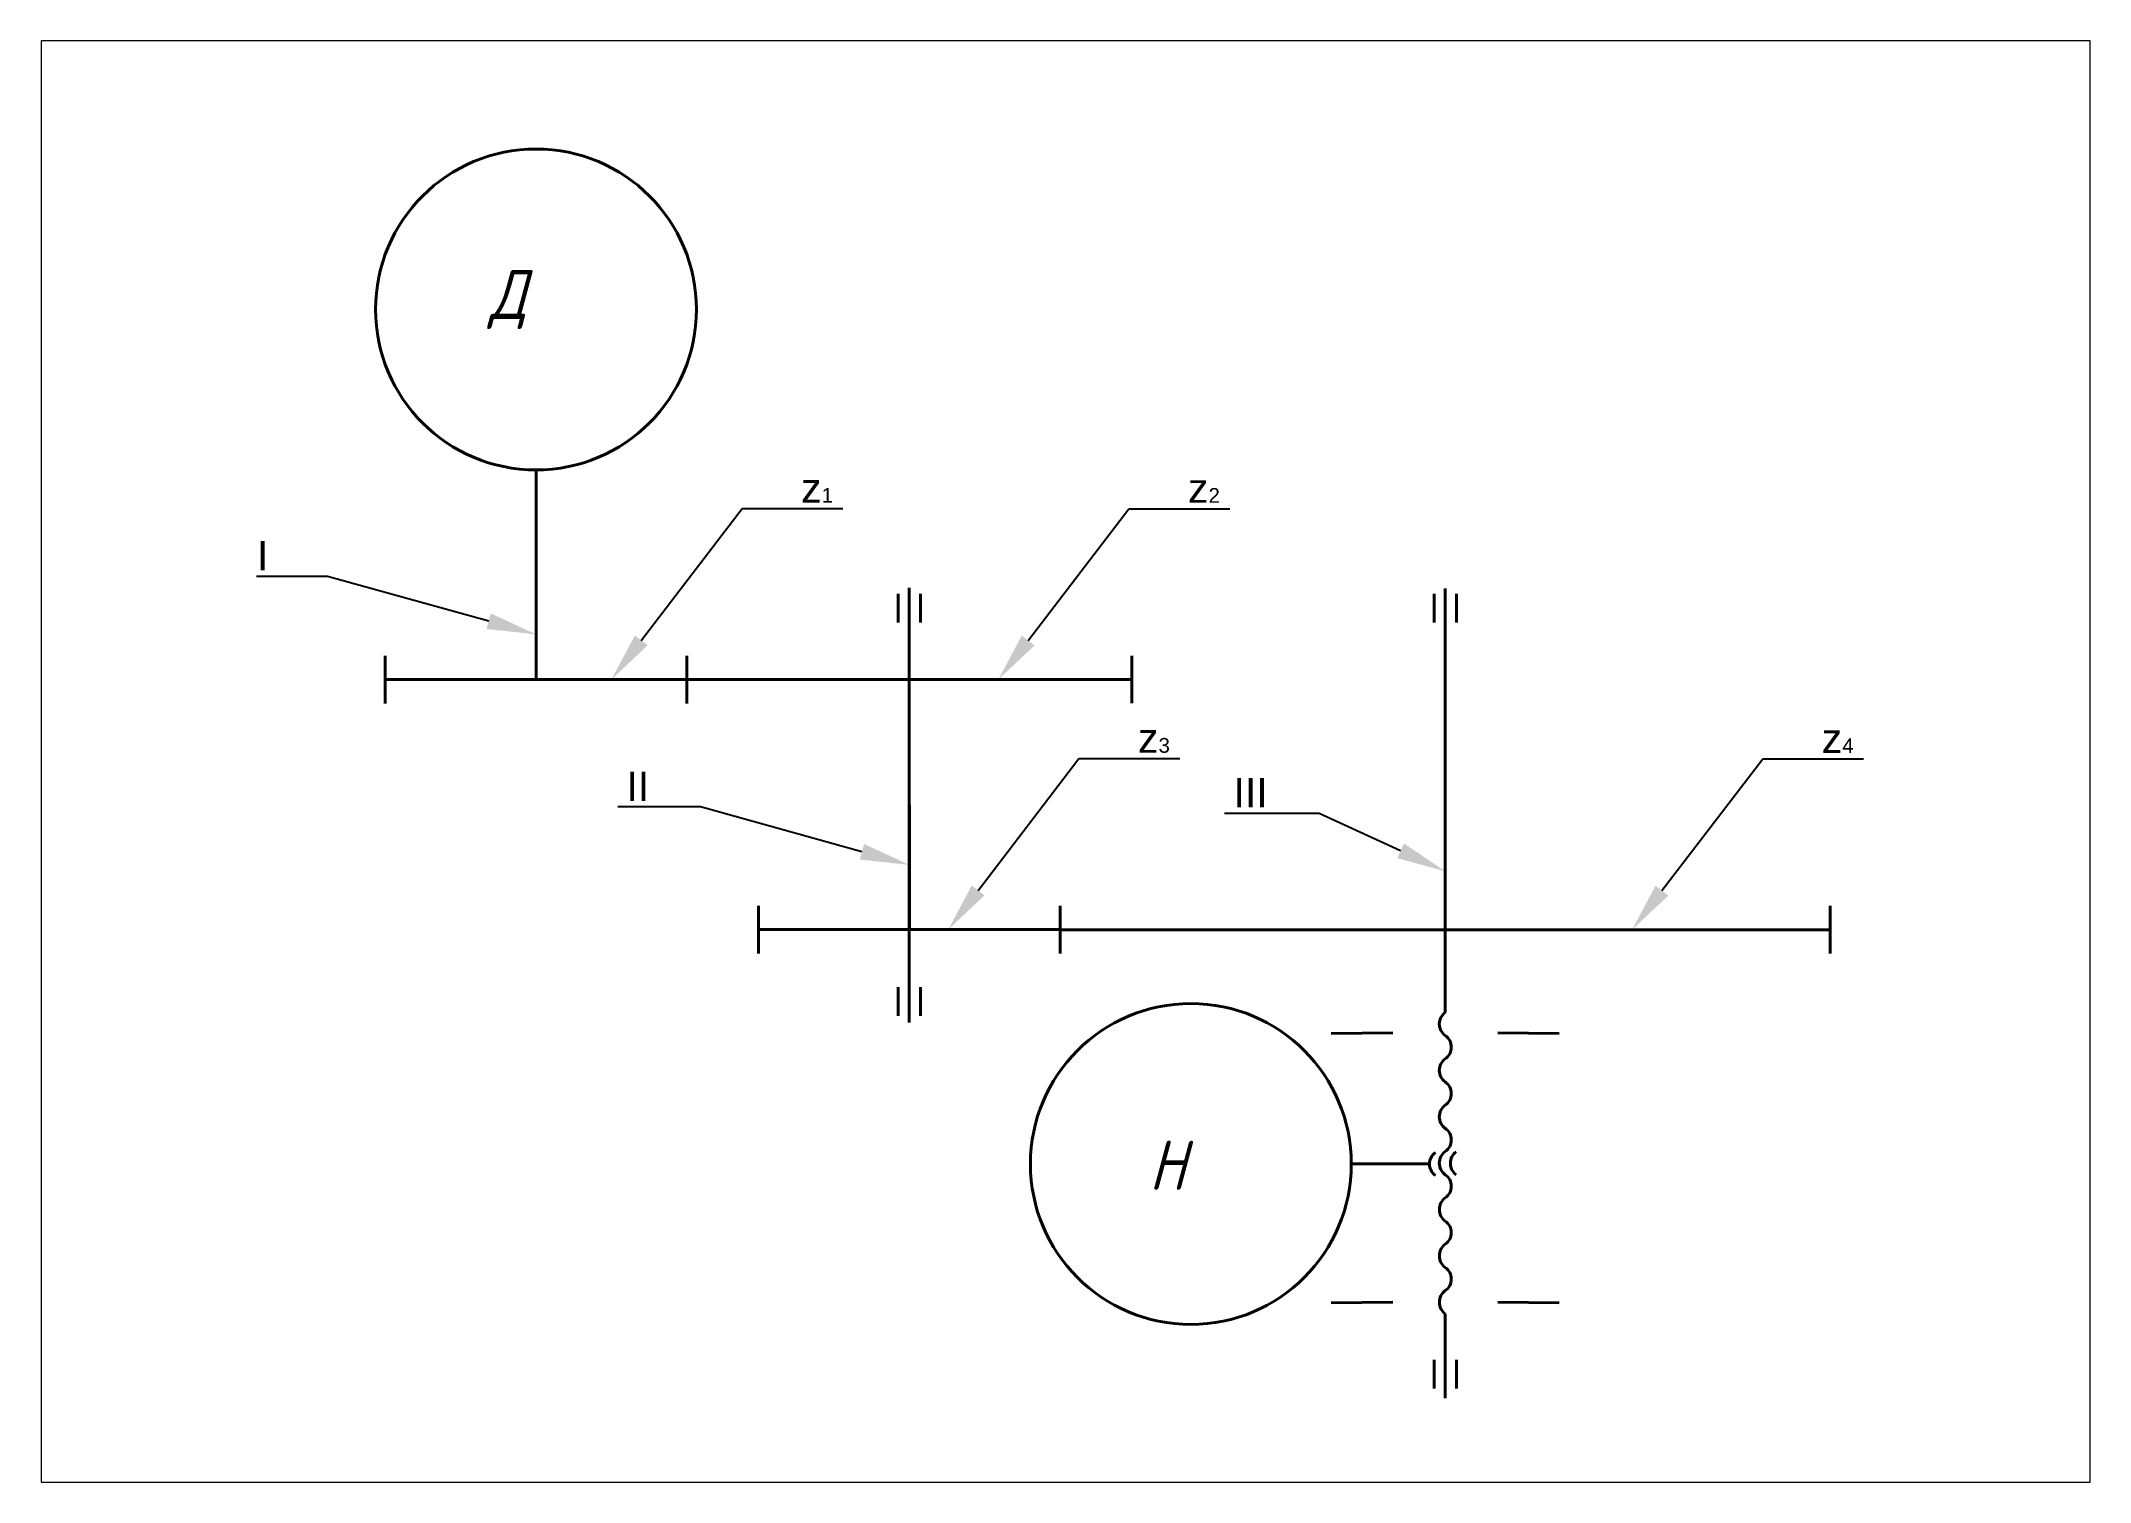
# Paper-space layout 'Лист3' of a CAD drawing. Header units: inches. Extents: x 0.6 to 11.3, y 0.4 to 8.
# The model-space entities are those that its viewports show. They can reach past a viewport. Long polylines and large blocks are cut down to what shows.
import ezdxf
from ezdxf import colors
from ezdxf.entities.mleader import LeaderData, LeaderLine
from ezdxf.math import Vec2, Vec3

# ---------------------------------------------------------------- set-up
doc = ezdxf.new("R2010")
doc.units = ezdxf.units.IN
doc.header["$MEASUREMENT"] = 0
doc.layers.add('Основная', color=7, linetype='Continuous', lineweight=40)
doc.styles.get("Standard").update_dxf_attribs({"font": 'arial.ttf'})
doc.styles.add('стиль2', font='simplex.shx', dxfattribs={"width": 0.8, "oblique": 15})

msp = doc.modelspace()

# ---------------------------------------------------------------- linework, layer by layer
at = {"layer": 'Основная'}
for p, q in [((99.73, 132.9), (99.73, 111.57)), ((136.6, 120.28), (136.6, 117.36)), ((137.73, 111.56), (137.73, 120.89)), ((137.73, 120.89), (137.73, 76.66)), ((138.86, 120.28), (138.86, 117.36)), ((191.16, 120.28), (191.16, 117.36)), ((192.29, 86.1), (192.29, 120.83)), ((192.29, 120.83), (192.29, 77.68)), ((193.42, 120.28), (193.42, 117.36)), ((84.38, 113.97), (84.38, 109.13)), ((115.09, 113.97), (115.09, 109.13)), ((160.37, 113.99), (160.37, 109.15)), ((99.73, 111.57), (84.38, 111.57)), ((99.73, 111.57), (115.09, 111.57)), ((115.09, 111.55), (160.37, 111.57)), ((137.73, 111.56), (137.74, 86.12)), ((122.39, 88.52), (122.39, 83.69)), ((153.1, 88.52), (153.1, 83.69)), ((231.48, 88.52), (231.48, 83.69)), ((137.74, 86.12), (122.39, 86.12)), ((137.74, 86.12), (153.1, 86.12)), ((153.1, 86.1), (231.48, 86.1)), ((136.6, 80.26), (136.6, 77.34)), ((138.86, 80.26), (138.86, 77.34)), ((186.95, 75.6), (180.69, 75.54)), ((197.63, 75.6), (203.89, 75.54)), ((190.69, 62.25), (182.72, 62.25)), ((186.95, 48.17), (180.69, 48.11)), ((197.63, 48.18), (203.89, 48.11)), ((192.29, 47), (192.29, 38.41)), ((191.16, 42.33), (191.16, 39.41)), ((193.42, 42.33), (193.42, 39.41))]:
    msp.add_line(p, q, dxfattribs=at)
for centre in [(99.73, 149.23), (166.39, 62.25)]:
    msp.add_circle(centre, 16.33, dxfattribs=at)
for centre, start, end in [((193.14, 76.5), 125.8445, 234.1276), ((191.44, 74.14), 305.8724, 54.1555), ((193.14, 71.78), 125.8445, 234.1276), ((191.44, 69.42), 305.8724, 54.1555), ((193.14, 67.06), 125.8445, 234.1276), ((191.44, 64.7), 305.8724, 54.1555), ((192.15, 62.25), 125.8445, 234.1276), ((193.14, 62.34), 125.8445, 234.1276), ((194.27, 62.32), 125.8445, 234.1276), ((191.44, 59.98), 305.8724, 54.1555), ((193.15, 57.62), 125.8445, 234.1276), ((191.44, 55.26), 305.8724, 54.1555), ((193.15, 52.9), 125.8445, 234.1276), ((191.44, 50.54), 305.8724, 54.1555), ((193.15, 48.18), 125.8445, 234.1276)]:
    msp.add_arc(centre, 1.46, start, end, dxfattribs=at)

# ---------------------------------------------------------------- texts
at = {"layer": 'Основная', "char_height": 5, "attachment_point": 1, "style": 'стиль2'}
for s, insert in [('Д', (94.98, 153.27)), ('Н', (162.13, 64.63))]:
    msp.add_mtext_dynamic_manual_height_columns(s, width=13.019, gutter_width=1, heights=[0], dxfattribs=dict(at, insert=insert))

# ---------------------------------------------------------------- leaders
at = {"layer": 'Основная'}
ml = msp.add_multileader_mtext('Standard', dxfattribs=at)
ml.set_content('z{\\H0.5x;1}', color=256)
ml.set_leader_properties()
ml.build(insert=Vec2(0, 0))
ml.multileader.update_dxf_attribs({"text_left_attachment_type": 6, "text_right_attachment_type": 6, "dogleg_length": 5, "arrow_head_size": 5})
ctx = ml.context
ctx.base_point, ctx.char_height, ctx.arrow_head_size, ctx.landing_gap_size, ctx.plane_origin = Vec3(125.71, 128.96), 3, 5, 1, Vec3(107.41, 111.57)
ctx.left_attachment, ctx.right_attachment = 6, 6
notes = []
notes.append((ctx, [(0, (1, 1, 0), (120.71, 128.96), (1, 0), 5, [(0, [(107.41, 111.57)], 0, [])])]))
ctx.mtext.insert, ctx.mtext.flow_direction = Vec3(126.71, 132.56), 5
ml = msp.add_multileader_mtext('Standard', dxfattribs=at)
ml.set_content('z{\\H0.5x;2}', color=256)
ml.set_leader_properties()
ml.build(insert=Vec2(0, 0))
ml.multileader.update_dxf_attribs({"text_left_attachment_type": 6, "text_right_attachment_type": 6, "dogleg_length": 5, "arrow_head_size": 5})
ctx = ml.context
ctx.base_point, ctx.char_height, ctx.arrow_head_size, ctx.landing_gap_size, ctx.plane_origin = Vec3(165.09, 128.95), 3, 5, 1, Vec3(146.79, 111.56)
ctx.left_attachment, ctx.right_attachment = 6, 6
notes.append((ctx, [(0, (1, 1, 0), (160.09, 128.95), (1, 0), 5, [(0, [(146.79, 111.56)], 0, [])])]))
ctx.mtext.insert, ctx.mtext.flow_direction = Vec3(166.09, 132.55), 5
ml = msp.add_multileader_mtext('Standard', dxfattribs=at)
ml.set_content('I', color=256)
ml.set_leader_properties()
ml.build(insert=Vec2(0, 0))
ml.multileader.update_dxf_attribs({"text_left_attachment_type": 6, "text_right_attachment_type": 6, "dogleg_length": 5, "arrow_head_size": 5})
ctx = ml.context
ctx.base_point, ctx.char_height, ctx.arrow_head_size, ctx.landing_gap_size, ctx.plane_origin = Vec3(71.1, 122.06), 3, 5, 1, Vec3(99.73, 116.16)
ctx.left_attachment, ctx.right_attachment, ctx.text_align_type = 6, 6, 2
notes.append((ctx, [(0, (1, 1, 0), (78.49, 122.06), (-1, 0), 5, [(0, [(99.73, 116.16)], 0, [])])]))
ctx.mtext.insert, ctx.mtext.alignment, ctx.mtext.flow_direction = Vec3(72.49, 125.66), 3, 5
ml = msp.add_multileader_mtext('Standard', dxfattribs=at)
ml.set_content('z{\\H0.5x;3}', color=256)
ml.set_leader_properties()
ml.build(insert=Vec2(0, 0))
ml.multileader.update_dxf_attribs({"text_left_attachment_type": 6, "text_right_attachment_type": 6, "dogleg_length": 5, "arrow_head_size": 5})
ctx = ml.context
ctx.base_point, ctx.char_height, ctx.arrow_head_size, ctx.landing_gap_size, ctx.plane_origin = Vec3(160, 103.51), 3, 5, 1, Vec3(141.7, 86.12)
ctx.left_attachment, ctx.right_attachment = 6, 6
notes.append((ctx, [(0, (1, 1, 0), (155, 103.51), (1, 0), 5, [(0, [(141.7, 86.12)], 0, [])])]))
ctx.mtext.insert, ctx.mtext.flow_direction = Vec3(161, 107.11), 5
ml = msp.add_multileader_mtext('Standard', dxfattribs=at)
ml.set_content('z{\\H0.5x;4}', color=256)
ml.set_leader_properties()
ml.build(insert=Vec2(0, 0))
ml.multileader.update_dxf_attribs({"text_left_attachment_type": 6, "text_right_attachment_type": 6, "dogleg_length": 5, "arrow_head_size": 5})
ctx = ml.context
ctx.base_point, ctx.char_height, ctx.arrow_head_size, ctx.landing_gap_size, ctx.plane_origin = Vec3(229.61, 103.49), 3, 5, 1, Vec3(211.31, 86.1)
ctx.left_attachment, ctx.right_attachment = 6, 6
notes.append((ctx, [(0, (1, 1, 0), (224.61, 103.49), (1, 0), 5, [(0, [(211.31, 86.1)], 0, [])])]))
ctx.mtext.insert, ctx.mtext.flow_direction = Vec3(230.61, 107.09), 5
ml = msp.add_multileader_mtext('Standard', dxfattribs=at)
ml.set_content('II', color=256)
ml.set_leader_properties()
ml.build(insert=Vec2(0, 0))
ml.multileader.update_dxf_attribs({"text_left_attachment_type": 6, "text_right_attachment_type": 6, "dogleg_length": 5, "arrow_head_size": 5})
ctx = ml.context
ctx.base_point, ctx.char_height, ctx.arrow_head_size, ctx.landing_gap_size, ctx.plane_origin = Vec3(107.93, 98.6), 3, 5, 1, Vec3(137.73, 92.69)
ctx.left_attachment, ctx.right_attachment = 6, 6
notes.append((ctx, [(0, (1, 1, 0), (116.49, 98.6), (-1, 0), 5, [(0, [(137.73, 92.69)], 0, [])])]))
ctx.mtext.insert, ctx.mtext.flow_direction = Vec3(108.93, 102.2), 5
ml = msp.add_multileader_mtext('Standard', dxfattribs=at)
ml.set_content('III', color=256)
ml.set_leader_properties()
ml.build(insert=Vec2(0, 0))
ml.multileader.update_dxf_attribs({"text_left_attachment_type": 6, "text_right_attachment_type": 6, "dogleg_length": 5, "arrow_head_size": 5})
ctx = ml.context
ctx.base_point, ctx.char_height, ctx.arrow_head_size, ctx.landing_gap_size, ctx.plane_origin = Vec3(169.73, 97.94), 3, 5, 1, Vec3(192.29, 92.04)
ctx.left_attachment, ctx.right_attachment = 6, 6
notes.append((ctx, [(0, (1, 1, 0), (179.46, 97.94), (-1, 0), 5, [(0, [(192.29, 92.04)], 0, [])])]))
ctx.mtext.insert, ctx.mtext.flow_direction = Vec3(170.73, 101.54), 5
for ctx, leaders in notes:
    for number, flags, end, landing, length, lines in leaders:
        leader = LeaderData()
        leader.index, (leader.has_last_leader_line, leader.has_dogleg_vector, leader.attachment_direction) = number, flags
        leader.last_leader_point, leader.dogleg_vector, leader.dogleg_length = Vec3(end), Vec3(landing), length
        for number, points, colour, breaks in lines:
            line = LeaderLine()
            line.index, line.vertices, line.color, line.breaks = number, Vec3.list(points), colors.encode_raw_color(colour), breaks
            leader.lines.append(line)
        ctx.leaders.append(leader)

psp = doc.layouts.new('Лист3')

# ---------------------------------------------------------------- viewports
at = {"layer": '0'}
psp.add_viewport(center=(5.907, 4.189), size=(10.71, 7.53097), view_center_point=(153.639, 103.218), view_height=146.67831, dxfattribs=at)

doc.saveas('drawing.dxf')
